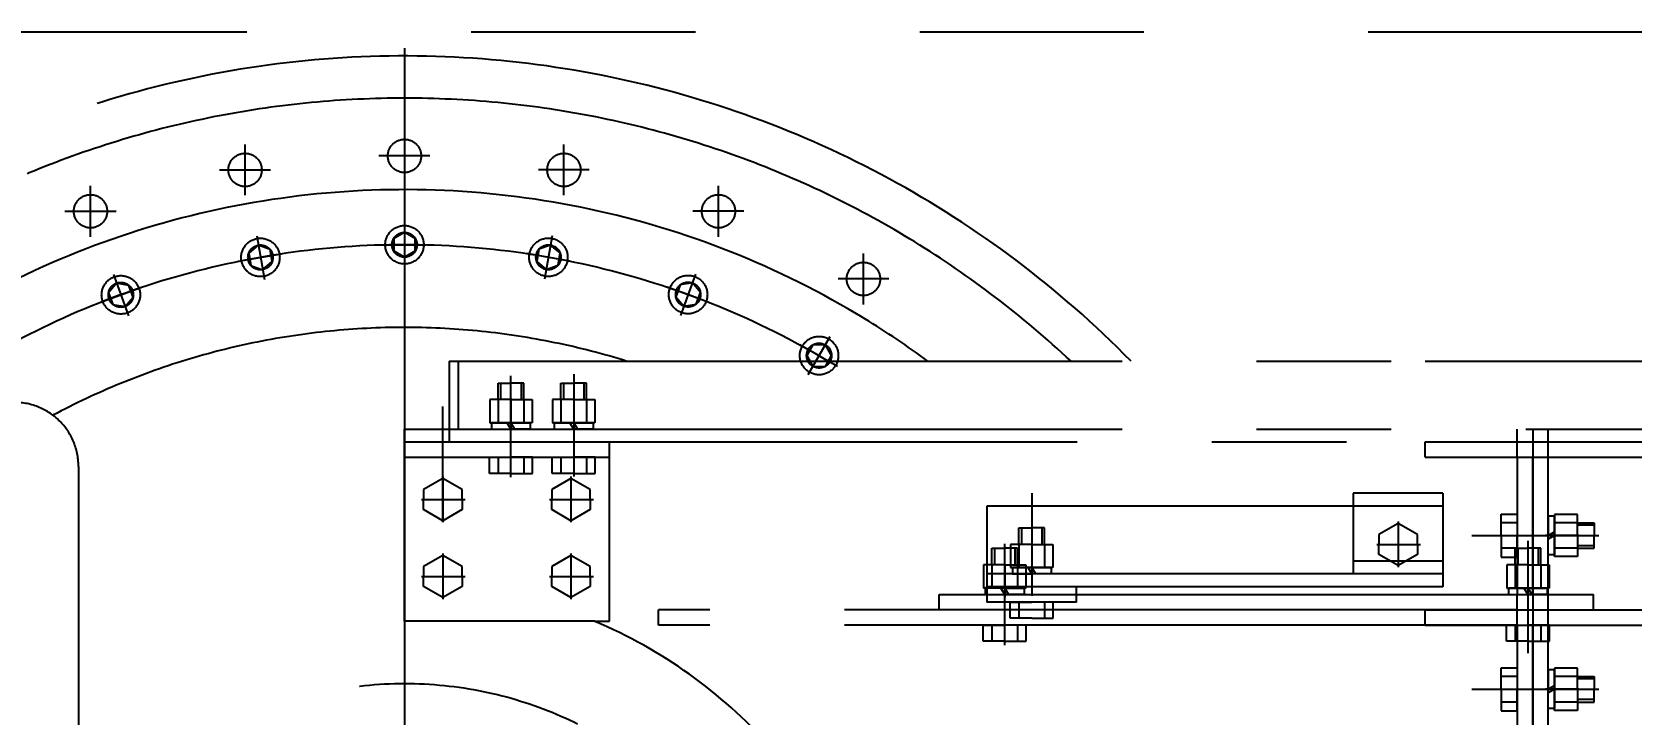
# Model space of a CAD drawing. Header units: millimetres. Extents: x 0 to 29400, y -802 to 20790.
# Drawn here: x 10849 to 12097, y 12150 to 12682 of the extents above; entities that cross this region are included whole.
import ezdxf

# ---------------------------------------------------------------- set-up
doc = ezdxf.new("R2010")
doc.units = ezdxf.units.MM
doc.header["$LTSCALE"] = 700
doc.linetypes.add('K', pattern=[2.5, 1.25, -0.25, 0.25, -0.25, 0.25, -0.25])
for name, color, linetype in [('01', 7, 'Continuous'), ('02', 1, 'Continuous'), ('07', 6, 'K'), ('08', 1, 'Continuous'), ('11', 3, 'Continuous')]:
    doc.layers.add(name, color=color, linetype=linetype)
doc.styles.get("Standard").update_dxf_attribs({"font": 'isocp', "width": 0.707, "bigfont": 'intecad.shx'})
doc.dimstyles.new('INTE', dxfattribs={"dimscale": 70, "dimtxt": 3.5, "dimasz": 3, "dimexe": 3, "dimexo": 0, "dimgap": 1, "dimtad": 1, "dimdec": 0, "dimdsep": 46, "dimtxsty": 'Standard', "dimcen": 0, "dimclrd": 1, "dimclre": 1, "dimclrt": 3, "dimadec": 0, "dimazin": 0, "dimtfac": 1, "dimtdec": 0, "dimtmove": 0, "dimatfit": 0, "dimfxl": 1, "dimarcsym": 0})

# ---------------------------------------------------------------- blocks, each defined once
blk = doc.blocks.new('werwerwer')
at = {"layer": '07', "color": 6, "linetype": 'K'}
for p, q in [((10678.5, 10238.9), (18225.5, 10238.9)), ((10678.5, 10238.9), (18225.5, 10238.9)), ((11676.5, 10160.9), (11676.5, 8691.7))]:
    blk.add_line(p, q, dxfattribs=at)
blk.add_circle((11676.5, 9425.9), 304.5, dxfattribs=at)
blk.add_arc((11676.5, 9426.3), 793.8, 44.4216, 315.4917, dxfattribs=at)
blk = doc.blocks.new('werwr')
at = {"layer": '07', "color": 6, "linetype": 'K'}
for p, q in [((18431, 19948.3), (18431, 18350.4)), ((18431, 19884.1), (18431, 19844.3)), ((18306.6, 19833.5), (18306.6, 19873.2)), ((18450.8, 19864.2), (18411.1, 19864.2)), ((18555.4, 19833.5), (18555.4, 19873.2)), ((18286.7, 19853.3), (18326.5, 19853.3)), ((18575.2, 19853.3), (18535.5, 19853.3)), ((18186, 19801.1), (18186, 19840.8)), ((18676, 19801.1), (18676, 19840.8)), ((18166.1, 19821), (18205.9, 19821)), ((18695.8, 19821), (18656.1, 19821)), ((18315.7, 19801.8), (18321.7, 19767.9)), ((18431, 19804.6), (18422.6, 19799.8)), ((18431, 19811.9), (18431, 19777.5)), ((18439.4, 19799.8), (18431, 19804.6)), ((18546.3, 19801.9), (18540.3, 19768)), ((18316.9, 19794.6), (18309.5, 19788.3)), ((18309.5, 19788.3), (18311.2, 19778.8)), ((18326.1, 19791.3), (18316.9, 19794.6)), ((18327.8, 19781.7), (18326.1, 19791.3)), ((18413.5, 19794.9), (18447.6, 19794.9)), ((18422.6, 19799.8), (18422.6, 19790.1)), ((18422.6, 19790.1), (18431, 19785.2)), ((18431, 19785.2), (18439.4, 19790.1)), ((18439.4, 19790.1), (18439.4, 19799.8)), ((18526.1, 19788.2), (18559.7, 19782.3)), ((18535.9, 19791.4), (18534.2, 19781.8)), ((18545, 19794.7), (18535.9, 19791.4)), ((18552.5, 19788.5), (18545, 19794.7)), ((18550.8, 19778.9), (18552.5, 19788.5)), ((18301.4, 19782), (18335, 19787.9)), ((18311.2, 19778.8), (18320.3, 19775.4)), ((18320.3, 19775.4), (18327.8, 19781.7)), ((18534.2, 19781.8), (18541.6, 19775.6)), ((18541.6, 19775.6), (18550.8, 19778.9)), ((18789.1, 19748.3), (18789.1, 19788.1)), ((18206.4, 19764.9), (18200.1, 19757.5)), ((18203.9, 19771.8), (18215.7, 19739.4)), ((18216, 19763.2), (18206.4, 19764.9)), ((18219.3, 19754.1), (18216, 19763.2)), ((18646, 19763.5), (18642.7, 19754.3)), ((18655.6, 19765.2), (18646, 19763.5)), ((18658.1, 19772), (18646.3, 19739.6)), ((18661.9, 19757.7), (18655.6, 19765.2)), ((18809, 19768.2), (18769.3, 19768.2)), ((18193.3, 19749.8), (18225.3, 19761.5)), ((18200.1, 19757.5), (18203.5, 19748.3)), ((18213, 19746.6), (18219.3, 19754.1)), ((18635.9, 19762), (18667.9, 19750.3)), ((18642.7, 19754.3), (18649, 19746.9)), ((18658.5, 19748.6), (18661.9, 19757.7)), ((18203.5, 19748.3), (18213, 19746.6)), ((18649, 19746.9), (18658.5, 19748.6)), ((18739.4, 19717.1), (18768.9, 19700.1)), ((18749.7, 19716.8), (18744.8, 19708.4)), ((18763, 19723.1), (18745.8, 19693.3)), ((18759.4, 19716.8), (18749.7, 19716.8)), ((18764.2, 19708.4), (18759.4, 19716.8)), ((18744.8, 19708.4), (18749.7, 19700)), ((18759.4, 19700), (18764.2, 19708.4)), ((18749.7, 19700), (18759.4, 19700)), ((18176.6, 19621.9), (18176.6, 19296.1))]:
    blk.add_line(p, q, dxfattribs=at)
for centre, radius in [((18431, 19864.2), 13), ((18306.6, 19853.3), 13), ((18555.4, 19853.3), 13), ((18186, 19821), 13), ((18676, 19821), 13), ((18431, 19794.9), 15), ((18431, 19794.9), 9.72), ((18318.6, 19785), 15), ((18318.6, 19785), 9.72), ((18543.3, 19785.1), 15), ((18543.3, 19785.1), 9.72), ((18789.1, 19768.2), 13), ((18209.7, 19755.8), 15), ((18209.7, 19755.8), 9.72), ((18652.3, 19756), 15), ((18652.3, 19756), 9.72), ((18754.5, 19708.4), 15), ((18754.5, 19708.4), 9.72), ((17859.5, 19148.1), 335), ((17859.5, 19147.9), 295)]:
    blk.add_circle(centre, radius, dxfattribs=at)
for centre, radius, start, end in [((18431, 19147.9), 761.4, 46.91, 136.5082), ((18431, 19147.9), 690, 53.6873, 130.5869), ((18431, 19147.9), 647, 59.2438, 125.9146), ((18431, 19147.9), 582.5, 72.6511, 118.0898), ((18126.6, 19621.9), 50, 0, 90), ((17859.5, 19147.9), 350, 213.6419, 146.3581)]:
    blk.add_arc(centre, radius, start, end, dxfattribs=at)
blk = doc.blocks.new('w34')
at = {"layer": '07', "color": 6, "linetype": 'K', "ltscale": 0.6}
for p, q in [((9486.1, 34661.9), (10247.5, 34661.9)), ((9486.1, 34661.9), (9486.1, 34598.9)), ((9493.2, 34661.9), (9493.2, 34608.9)), ((10247.5, 34661.9), (10536.4, 34661.9)), ((9534.2, 34571.3), (9534.2, 34650.4)), ((9583.2, 34651.8), (9583.2, 34571.9)), ((9524.2, 34644.9), (9534.2, 34644.9)), ((9524.2, 34631.9), (9524.2, 34644.9)), ((9526.2, 34644.9), (9526.2, 34631.9)), ((9544.2, 34644.9), (9534.2, 34644.9)), ((9542.2, 34644.9), (9542.2, 34631.9)), ((9544.2, 34631.9), (9544.2, 34644.9)), ((9573.2, 34644.9), (9583.2, 34644.9)), ((9573.2, 34631.9), (9573.2, 34644.9)), ((9575.2, 34644.9), (9575.2, 34631.9)), ((9593.2, 34644.9), (9583.2, 34644.9)), ((9591.2, 34644.9), (9591.2, 34631.9)), ((9593.2, 34631.9), (9593.2, 34644.9)), ((9481.1, 34536.3), (9481.1, 34626.5)), ((9517.7, 34631.9), (9517.7, 34613.9)), ((9534.2, 34631.9), (9517.7, 34631.9)), ((9524.2, 34631.9), (9524.2, 34613.9)), ((9534.2, 34632.9), (9534.2, 34612.8)), ((9534.2, 34631.9), (9550.7, 34631.9)), ((9544.2, 34631.9), (9544.2, 34613.9)), ((9550.7, 34631.9), (9550.7, 34613.9)), ((9566.7, 34631.9), (9566.7, 34613.9)), ((9583.2, 34631.9), (9566.7, 34631.9)), ((9573.2, 34631.9), (9573.2, 34613.9)), ((9583.2, 34631.9), (9599.6, 34631.9)), ((9593.2, 34631.9), (9593.2, 34613.9)), ((9599.6, 34631.9), (9599.6, 34613.9)), ((9517.7, 34613.9), (9534.2, 34613.9)), ((9519.1, 34613.9), (9519.1, 34608.9)), ((9534.2, 34613.9), (9519.1, 34613.9)), ((9534.2, 34608.9), (9531.3, 34613.9)), ((9534.2, 34618), (9534.2, 34608.8)), ((9534.2, 34613.9), (9537.1, 34608.9)), ((9550.7, 34613.9), (9534.2, 34613.9)), ((9534.2, 34613.9), (9549.3, 34613.9)), ((9549.3, 34613.9), (9549.3, 34608.9)), ((9566.7, 34613.9), (9583.2, 34613.9)), ((9568.1, 34613.9), (9568.1, 34608.9)), ((9583.2, 34613.9), (9568.1, 34613.9)), ((9583.2, 34608.9), (9580.3, 34613.9)), ((9583.2, 34618), (9583.2, 34608.8)), ((9583.2, 34613.9), (9586.1, 34608.9)), ((9599.6, 34613.9), (9583.2, 34613.9)), ((9583.2, 34613.9), (9598.3, 34613.9)), ((9598.3, 34613.9), (9598.3, 34608.9)), ((9451.1, 34458.9), (9451.1, 34608.9)), ((9451.1, 34608.9), (9486.1, 34608.9)), ((9451.1, 34598.9), (10247.5, 34598.9)), ((9486.1, 34608.9), (10536.4, 34608.9)), ((9519.1, 34608.9), (9534.2, 34608.9)), ((9549.3, 34608.9), (9534.2, 34608.9)), ((9568.1, 34608.9), (9583.2, 34608.9)), ((9598.3, 34608.9), (9583.2, 34608.9)), ((9611.1, 34458.9), (9611.1, 34598.9)), ((9611.1, 34586.9), (9611.1, 34598.9)), ((10247.5, 34598.9), (10851.5, 34598.9)), ((10247.5, 34586.9), (10247.5, 34598.9)), ((10319.5, 34586.9), (10319.5, 34608.9)), ((10331.5, 34608.9), (10331.5, 34586.9)), ((10343.5, 34105.9), (10343.5, 34608.9)), ((9451.1, 34586.9), (9611.1, 34586.9)), ((9517.5, 34574.4), (9517.5, 34586.9)), ((9517.5, 34586.9), (9534.2, 34586.9)), ((9524.2, 34586.9), (9524.2, 34574.4)), ((9551, 34586.9), (9534.2, 34586.9)), ((9544.2, 34586.9), (9544.2, 34574.4)), ((9551, 34574.4), (9551, 34586.9)), ((9566.4, 34586.9), (9583.2, 34586.9)), ((9566.4, 34574.4), (9566.4, 34586.9)), ((9573.2, 34586.9), (9573.2, 34574.4)), ((9599.9, 34586.9), (9583.2, 34586.9)), ((9593.2, 34586.9), (9593.2, 34574.4)), ((9599.9, 34574.4), (9599.9, 34586.9)), ((10247.5, 34586.9), (10851.5, 34586.9)), ((10319.5, 34586.9), (10319.5, 34479.9)), ((10331.5, 34479.9), (10331.5, 34586.9)), ((10331.5, 34586.9), (10331.5, 34467.9)), ((9534.2, 34574.4), (9517.5, 34574.4)), ((9534.2, 34574.4), (9551, 34574.4)), ((9583.2, 34574.4), (9566.4, 34574.4)), ((9583.2, 34574.4), (9599.9, 34574.4)), ((9905.6, 34548.9), (9905.6, 34473.9)), ((10261.5, 34548.9), (9905.6, 34548.9)), ((9940.6, 34558.8), (9940.6, 34478.9)), ((10191.5, 34558.9), (10191.5, 34495.9)), ((10261.5, 34558.9), (10191.5, 34558.9)), ((10261.5, 34558.9), (10261.5, 34485.9)), ((10307, 34525.9), (10307, 34542.6)), ((10307, 34542.6), (10319.5, 34542.6)), ((10319.5, 34535.9), (10307, 34535.9)), ((10319.5, 34542.6), (10319.5, 34525.9)), ((10343.5, 34541), (10343.5, 34525.9)), ((10348.5, 34541), (10343.5, 34541)), ((10366.5, 34542.3), (10348.5, 34542.3)), ((10348.5, 34542.3), (10348.5, 34525.9)), ((10348.5, 34525.9), (10348.5, 34541)), ((10366.5, 34535.9), (10348.5, 34535.9)), ((10366.5, 34525.9), (10366.5, 34542.3)), ((10366.5, 34535.9), (10379.5, 34535.9)), ((10379.5, 34535.9), (10379.5, 34525.9)), ((9930.6, 34531.9), (9940.6, 34531.9)), ((9930.6, 34518.9), (9930.6, 34531.9)), ((9932.6, 34531.9), (9932.6, 34518.9)), ((9950.6, 34531.9), (9940.6, 34531.9)), ((9948.6, 34531.9), (9948.6, 34518.9)), ((9950.6, 34518.9), (9950.6, 34531.9)), ((10283.9, 34525.9), (10374.1, 34525.9)), ((10303.9, 34525.9), (10383.1, 34525.9)), ((10307, 34525.9), (10307, 34509.1)), ((10319.5, 34509.1), (10319.5, 34525.9)), ((10350.6, 34525.9), (10341.4, 34525.9)), ((10343.5, 34525.9), (10348.5, 34528.8)), ((10343.5, 34510.8), (10343.5, 34525.9)), ((10348.5, 34525.9), (10343.5, 34523)), ((10367.6, 34525.9), (10347.5, 34525.9)), ((10348.5, 34509.4), (10348.5, 34525.9)), ((10348.5, 34525.9), (10348.5, 34510.8)), ((10379.5, 34533.9), (10366.5, 34533.9)), ((10366.5, 34525.9), (10366.5, 34509.4)), ((10379.5, 34515.9), (10379.5, 34525.9)), ((9909.5, 34502.9), (9909.5, 34515.9)), ((9909.5, 34515.9), (9919.5, 34515.9)), ((9911.5, 34515.9), (9911.5, 34502.9)), ((9919.5, 34440.3), (9919.5, 34519.4)), ((9929.5, 34515.9), (9919.5, 34515.9)), ((9924.1, 34518.9), (9924.1, 34500.9)), ((9940.6, 34518.9), (9924.1, 34518.9)), ((9927.5, 34515.9), (9927.5, 34502.9)), ((9929.5, 34502.9), (9929.5, 34515.9)), ((9930.6, 34518.9), (9930.6, 34500.9)), ((9940.6, 34518.9), (9957, 34518.9)), ((9950.6, 34518.9), (9950.6, 34500.9)), ((9957, 34518.9), (9957, 34500.9)), ((10319.5, 34515.9), (10307, 34515.9)), ((10317.8, 34502.9), (10317.8, 34515.9)), ((10317.8, 34515.9), (10327.8, 34515.9)), ((10319.8, 34515.9), (10319.8, 34502.9)), ((10327.8, 34521.6), (10327.8, 34434)), ((10337.8, 34515.9), (10327.8, 34515.9)), ((10335.8, 34515.9), (10335.8, 34502.9)), ((10337.8, 34502.9), (10337.8, 34515.9)), ((10348.5, 34510.8), (10343.5, 34510.8)), ((10366.5, 34515.9), (10348.5, 34515.9)), ((10379.5, 34517.9), (10366.5, 34517.9)), ((10366.5, 34515.9), (10379.5, 34515.9)), ((9903, 34502.9), (9903, 34484.9)), ((9919.5, 34502.9), (9903, 34502.9)), ((9909.5, 34502.9), (9909.5, 34484.9)), ((9919.5, 34502.9), (9936, 34502.9)), ((9919.5, 34501.9), (9919.5, 34481.8)), ((9924.1, 34500.9), (9940.6, 34500.9)), ((9925.5, 34500.9), (9925.5, 34495.9)), ((9940.6, 34500.9), (9925.5, 34500.9)), ((9929.5, 34502.9), (9929.5, 34484.9)), ((9936, 34502.9), (9936, 34484.9)), ((9940.6, 34495.9), (9937.7, 34500.9)), ((9940.6, 34505), (9940.6, 34495.8)), ((9940.6, 34500.9), (9943.5, 34495.9)), ((9957, 34500.9), (9940.6, 34500.9)), ((9940.6, 34500.9), (9955.7, 34500.9)), ((9955.7, 34500.9), (9955.7, 34495.9)), ((10261.5, 34505.9), (10191.5, 34505.9)), ((10307, 34509.1), (10319.5, 34509.1)), ((10327.8, 34502.9), (10311.3, 34502.9)), ((10311.3, 34502.9), (10311.3, 34484.9)), ((10317.8, 34502.9), (10317.8, 34484.9)), ((10327.8, 34502.9), (10344.3, 34502.9)), ((10337.8, 34502.9), (10337.8, 34484.9)), ((10344.3, 34502.9), (10344.3, 34484.9)), ((10366.5, 34509.4), (10348.5, 34509.4)), ((10261.5, 34495.9), (9905.6, 34495.9)), ((10261.5, 34485.9), (9905.6, 34485.9)), ((9919.5, 34487), (9919.5, 34477.8)), ((9925.5, 34495.9), (9940.6, 34495.9)), ((9955.7, 34495.9), (9940.6, 34495.9)), ((9975.6, 34473.9), (9975.6, 34485.9)), ((10327.8, 34489), (10327.8, 34479.8)), ((9868.5, 34479.9), (10378.9, 34479.9)), ((9868.5, 34467.9), (9868.5, 34479.9)), ((9903, 34485), (9919.5, 34485)), ((9919.5, 34485), (9904.4, 34485)), ((9904.4, 34484.9), (9904.4, 34479.9)), ((9904.4, 34479.9), (9919.5, 34479.9)), ((9975.6, 34473.9), (9905.6, 34473.9)), ((9919.5, 34479.9), (9916.6, 34484.9)), ((9919.5, 34484.9), (9922.4, 34479.9)), ((9919.5, 34484.9), (9934.6, 34484.9)), ((9936, 34484.9), (9919.5, 34484.9)), ((9934.6, 34479.9), (9919.5, 34479.9)), ((9923.8, 34473.9), (9940.6, 34473.9)), ((9923.8, 34461.4), (9923.8, 34473.9)), ((9930.6, 34473.9), (9930.6, 34461.4)), ((9934.6, 34484.9), (9934.6, 34479.9)), ((9957.3, 34473.9), (9940.6, 34473.9)), ((9950.6, 34473.9), (9950.6, 34461.4)), ((9957.3, 34461.4), (9957.3, 34473.9)), ((10311.3, 34484.9), (10327.8, 34484.9)), ((10327.8, 34484.9), (10312.7, 34484.9)), ((10312.7, 34484.9), (10312.7, 34479.9)), ((10312.7, 34479.9), (10327.8, 34479.9)), ((10319.5, 34455.9), (10319.5, 34479.9)), ((10327.8, 34479.9), (10324.9, 34484.9)), ((10327.8, 34484.9), (10330.7, 34479.9)), ((10327.8, 34484.9), (10342.9, 34484.9)), ((10344.3, 34484.9), (10327.8, 34484.9)), ((10342.9, 34479.9), (10327.8, 34479.9)), ((10331.5, 34479.9), (10331.5, 34455.9)), ((10342.9, 34484.9), (10342.9, 34479.9)), ((10378.9, 34467.9), (10378.9, 34479.9)), ((10319.5, 34467.9), (9649.5, 34467.9)), ((9649.5, 34455.9), (9649.5, 34467.9)), ((9940.6, 34461.4), (9923.8, 34461.4)), ((9940.6, 34461.4), (9957.3, 34461.4)), ((10247.5, 34467.9), (10851.5, 34467.9)), ((10247.5, 34455.9), (10247.5, 34467.9)), ((9599.6, 34458.9), (9451.1, 34458.9)), ((9599.6, 34458.9), (9611.1, 34458.9)), ((10319.5, 34455.9), (9649.5, 34455.9)), ((9902.7, 34443.4), (9902.7, 34455.9)), ((9902.7, 34455.9), (9919.5, 34455.9)), ((9909.5, 34455.9), (9909.5, 34443.4)), ((9936.3, 34455.9), (9919.5, 34455.9)), ((9929.5, 34455.9), (9929.5, 34443.4)), ((9936.3, 34443.4), (9936.3, 34455.9)), ((10247.5, 34455.9), (10851.5, 34455.9)), ((10311, 34455.9), (10327.8, 34455.9)), ((10311, 34443.4), (10311, 34455.9)), ((10317.8, 34455.9), (10317.8, 34443.4)), ((10319.5, 34455.9), (10319.5, 34105.9)), ((10344.6, 34455.9), (10327.8, 34455.9)), ((10331.5, 34455.9), (10331.5, 34105.9)), ((10331.5, 34105.9), (10331.5, 34455.9)), ((10337.8, 34455.9), (10337.8, 34443.4)), ((10344.6, 34443.4), (10344.6, 34455.9)), ((9919.5, 34443.4), (9902.7, 34443.4)), ((9919.5, 34443.4), (9936.3, 34443.4)), ((10327.8, 34443.4), (10311, 34443.4)), ((10327.8, 34443.4), (10344.6, 34443.4)), ((10307, 34422.6), (10319.5, 34422.6)), ((10307, 34405.9), (10307, 34422.6)), ((10319.5, 34415.9), (10307, 34415.9)), ((10319.5, 34422.6), (10319.5, 34405.9)), ((10343.5, 34421), (10343.5, 34405.9)), ((10348.5, 34421), (10343.5, 34421)), ((10366.5, 34422.3), (10348.5, 34422.3)), ((10348.5, 34422.3), (10348.5, 34405.9)), ((10348.5, 34405.9), (10348.5, 34421)), ((10366.5, 34415.9), (10348.5, 34415.9)), ((10366.5, 34405.9), (10366.5, 34422.3)), ((10366.5, 34415.9), (10379.5, 34415.9)), ((10379.5, 34413.9), (10366.5, 34413.9)), ((10379.5, 34415.9), (10379.5, 34405.9)), ((10283.9, 34405.9), (10374.1, 34405.9)), ((10303.9, 34405.9), (10383.1, 34405.9)), ((10307, 34405.9), (10307, 34389.1)), ((10319.5, 34389.1), (10319.5, 34405.9)), ((10350.6, 34405.9), (10341.4, 34405.9)), ((10343.5, 34405.9), (10348.5, 34408.8)), ((10348.5, 34405.9), (10343.5, 34403)), ((10343.5, 34390.8), (10343.5, 34405.9)), ((10367.6, 34405.9), (10347.5, 34405.9)), ((10348.5, 34405.9), (10348.5, 34390.8)), ((10348.5, 34389.4), (10348.5, 34405.9)), ((10366.5, 34405.9), (10366.5, 34389.4)), ((10379.5, 34395.9), (10379.5, 34405.9)), ((10319.5, 34395.9), (10307, 34395.9)), ((10307, 34389.1), (10319.5, 34389.1)), ((10348.5, 34390.8), (10343.5, 34390.8)), ((10366.5, 34395.9), (10348.5, 34395.9)), ((10366.5, 34389.4), (10348.5, 34389.4)), ((10379.5, 34397.9), (10366.5, 34397.9)), ((10366.5, 34395.9), (10379.5, 34395.9))]:
    blk.add_line(p, q, dxfattribs=at)
at = {"layer": '07', "color": 6, "linetype": 'K'}
for p, q in [((9481.1, 34570.3), (9466.1, 34561.7)), ((9466.1, 34561.7), (9466.1, 34553.9)), ((9481.1, 34571.9), (9481.1, 34536.2)), ((9496.1, 34561.7), (9481.1, 34570.3)), ((9496.1, 34553.9), (9496.1, 34561.7)), ((9581.1, 34570.3), (9566.1, 34561.7)), ((9566.1, 34561.7), (9566.1, 34553.9)), ((9581.1, 34571.9), (9581.1, 34536.2)), ((9596.1, 34561.7), (9581.1, 34570.3)), ((9596.1, 34553.9), (9596.1, 34561.7)), ((9464.4, 34553.9), (9498.6, 34553.9)), ((9466.1, 34546.1), (9466.1, 34553.9)), ((9496.1, 34553.9), (9496.1, 34546.1)), ((9564.4, 34553.9), (9598.6, 34553.9)), ((9566.1, 34546.1), (9566.1, 34553.9)), ((9596.1, 34553.9), (9596.1, 34546.1)), ((9481.1, 34537.4), (9466.1, 34546.1)), ((9496.1, 34546.1), (9481.1, 34537.4)), ((9581.1, 34537.4), (9566.1, 34546.1)), ((9596.1, 34546.1), (9581.1, 34537.4)), ((10226.5, 34536.9), (10226.5, 34501.2)), ((10226.5, 34535.3), (10211.5, 34526.7)), ((10211.5, 34526.7), (10211.5, 34518.9)), ((10241.5, 34526.7), (10226.5, 34535.3)), ((10241.5, 34518.9), (10241.5, 34526.7)), ((9481.1, 34511.9), (9481.1, 34476.2)), ((9581.1, 34511.9), (9581.1, 34476.2)), ((10209.8, 34518.9), (10244, 34518.9)), ((10211.5, 34511.1), (10211.5, 34518.9)), ((10226.5, 34502.4), (10211.5, 34511.1)), ((10241.5, 34511.1), (10226.5, 34502.4)), ((10241.5, 34518.9), (10241.5, 34511.1)), ((9481.1, 34510.3), (9466.1, 34501.7)), ((9466.1, 34501.7), (9466.1, 34493.9)), ((9496.1, 34501.7), (9481.1, 34510.3)), ((9496.1, 34493.9), (9496.1, 34501.7)), ((9581.1, 34510.3), (9566.1, 34501.7)), ((9566.1, 34501.7), (9566.1, 34493.9)), ((9596.1, 34501.7), (9581.1, 34510.3)), ((9596.1, 34493.9), (9596.1, 34501.7)), ((9464.4, 34493.9), (9498.6, 34493.9)), ((9466.1, 34486.1), (9466.1, 34493.9)), ((9481.1, 34477.4), (9466.1, 34486.1)), ((9496.1, 34486.1), (9481.1, 34477.4)), ((9496.1, 34493.9), (9496.1, 34486.1)), ((9564.4, 34493.9), (9598.6, 34493.9)), ((9566.1, 34486.1), (9566.1, 34493.9)), ((9581.1, 34477.4), (9566.1, 34486.1)), ((9596.1, 34486.1), (9581.1, 34477.4)), ((9596.1, 34493.9), (9596.1, 34486.1))]:
    blk.add_line(p, q, dxfattribs=at)
at = {"layer": '07', "color": 6, "linetype": 'K', "ltscale": 0.6}
blk.add_arc((9451.1, 34106.3), 382.6, 16.643, 67.1587, dxfattribs=at)
blk = doc.blocks.new('*D1517')
at = {"layer": '08', "color": 1, "lineweight": -2, "ltscale": 1.166667}
for p, q in [((9568.1, 12078.9), (9568.1, 12288.9)), ((11262.8, 11868.9), (9358.1, 11868.9)), ((9568.1, 11868.9), (9568.1, 11370.9)), ((10267.4, 11370.9), (9358.1, 11370.9)), ((9568.1, 11160.9), (9568.1, 10950.9))]:
    blk.add_line(p, q, dxfattribs=at)
at = {"layer": '08', "color": 1, "ltscale": 1.166667}
for points in [[(9533.1, 12078.9), (9603.1, 12078.9), (9568.1, 11868.9)], [(9533.1, 11160.9), (9603.1, 11160.9), (9568.1, 11370.9)]]:
    blk.add_solid(points, dxfattribs=at)
at = {"layer": 'Defpoints', "color": 0, "ltscale": 1.166667}
for p in [(11262.8, 11868.9), (9568.1, 11370.9), (10267.4, 11370.9)]:
    blk.add_point(p, dxfattribs=at)
at = {"layer": '08', "color": 3, "ltscale": 1.166667, "insert": (9375.6, 11619.9), "char_height": 245, "attachment_point": 5, "rotation": 90}
blk.add_mtext('498', dxfattribs=at)

msp = doc.modelspace()

# ---------------------------------------------------------------- block references
at = {"layer": '01', "ltscale": 1.166667}
msp.add_blockref('werwr', (-7291, -7279), dxfattribs=at)
at = {"layer": '02', "ltscale": 1.166667}
msp.add_blockref('w34', (1688.8, -22236.9), dxfattribs=at)
at = {"layer": '11', "color": 3, "linetype": 'Continuous', "ltscale": 1.166667}
msp.add_blockref('werwerwer', (-536.5, 2443.1), dxfattribs=at)

# ---------------------------------------------------------------- dimensions: what is measured, and where the dimension line sits
at = {"layer": '08', "ltscale": 1.166667}
dim = msp.add_linear_dim(base=(9568.1, 11370.9), p1=(11262.8, 11868.9), p2=(10267.4, 11370.9), angle=90, dimstyle='INTE', dxfattribs=at)
dim.commit()
dim.dimension.update_dxf_attribs({"geometry": '*D1517', "text_midpoint": (9568.1, 11619.9), "dimtype": 160})

doc.saveas('drawing.dxf')
